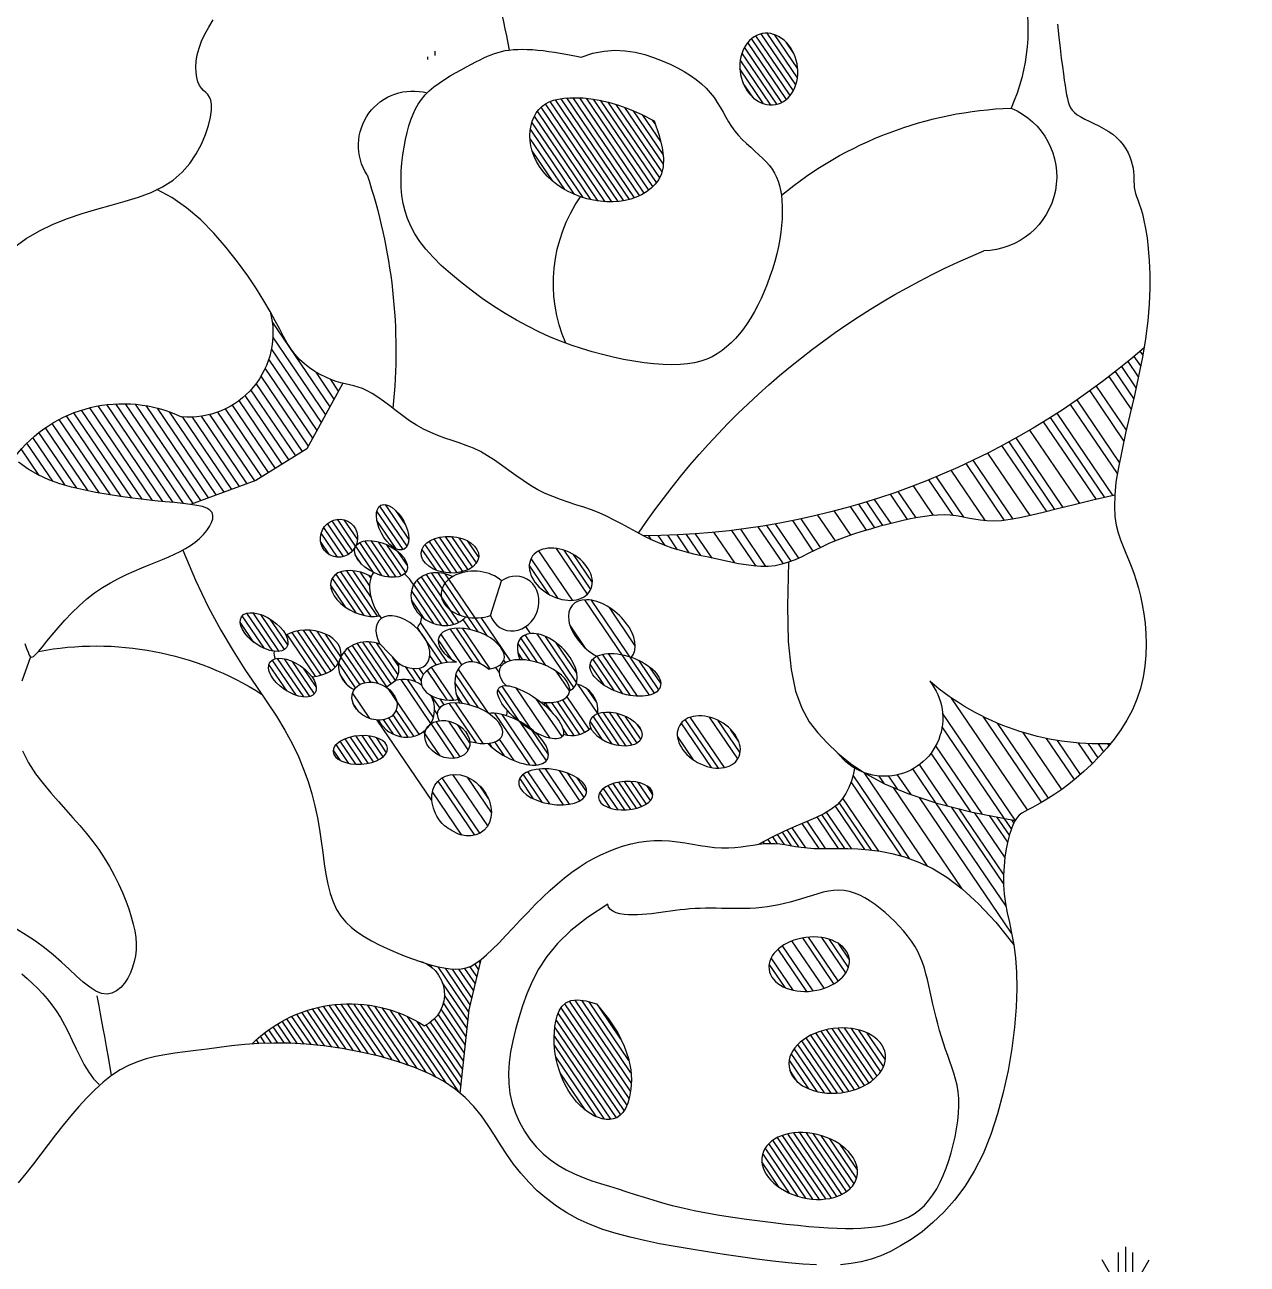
# Model space of a CAD drawing. Extents: x 5873 to 10557, y 9936 to 14099.
# Drawn here: x 9097.2 to 9362.8, y 11782.8 to 12052.1 of the extents above; entities that cross this region are included whole.
import ezdxf

# ---------------------------------------------------------------- set-up
doc = ezdxf.new("R2010")
doc.units = 0
doc.header["$MEASUREMENT"] = 0
for name, color, linetype in [('3', 3, 'CONTINUOUS'), ('4', 4, 'CONTINUOUS'), ('7', 7, 'CONTINUOUS'), ('BH', 3, 'CONTINUOUS'), ('TEXT', 3, 'CONTINUOUS')]:
    doc.layers.add(name, color=color, linetype=linetype)

# ---------------------------------------------------------------- blocks, each defined once
blk = doc.blocks.new('玩具-01')
at = {"layer": 'BH'}
h = blk.add_hatch(dxfattribs=at)
h.set_pattern_fill('ANSI31', color=256, scale=9.24, style=0)
h.set_pattern_definition([(45, (-254.6642, 589.5876), (-0.8167083, 0.8167083), [])])
h.paths.add_polyline_path([(-146.33, 132.52, -0.636539), (-143.72, 145.93), (-144.8, 145.8), (-146.51, 145.67), (-148.07, 145.63), (-149.46, 145.68), (-150.7, 145.84), (-152.37, 146.27), (-153.81, 147.17), (-154.75, 147.96), (-155.7, 148.96), (-155.2, 137.77), (-156.73, 119.57), (-155.48, 120.28), (-152.63, 121.49), (-149.37, 122.48), (-145.78, 123.24), (-141.94, 123.79), (-137.92, 124.15), (-133.82, 124.31), (-129.72, 124.29), (-125.7, 124.1), (-121.86, 123.75), (-118.25, 123.26), (-114.88, 122.64), (-111.72, 121.93), (-110.24, 121.54, 0.352014)])
at = {"layer": '3'}
for points in [[(-140.13, 345.64), (-142.45, 346.94), (-144.76, 347.86), (-147.04, 348.46), (-149.28, 348.78), (-151.47, 348.86), (-153.59, 348.76), (-155.62, 348.5), (-157.56, 348.15), (-159.38, 347.74), (-161.1, 347.27), (-162.71, 346.74), (-164.21, 346.16), (-165.6, 345.52), (-166.89, 344.83), (-168.07, 344.09), (-169.15, 343.28), (-170.13, 342.43), (-171.02, 341.53), (-171.86, 340.61), (-172.66, 339.68), (-173.44, 338.75), (-174.24, 337.84), (-175.06, 336.96), (-175.94, 336.13), (-176.89, 335.35), (-177.89, 334.63), (-178.93, 333.95), (-179.99, 333.31), (-181.03, 332.68), (-182.05, 332.06), (-183.02, 331.44), (-183.92, 330.82), (-184.73, 330.17), (-185.46, 329.49), (-186.12, 328.78), (-186.71, 328.01), (-187.23, 327.2), (-187.7, 326.31), (-188.12, 325.36), (-188.5, 324.32), (-188.84, 323.2), (-189.14, 321.99), (-189.4, 320.71), (-189.62, 319.35), (-189.79, 317.91), (-189.91, 316.42), (-189.97, 314.87), (-189.97, 313.26), (-189.91, 311.61), (-189.8, 309.92), (-189.62, 308.21), (-189.39, 306.5), (-189.11, 304.8), (-188.78, 303.12), (-188.4, 301.49), (-187.98, 299.91), (-187.52, 298.39), (-187.01, 296.95), (-186.46, 295.57), (-185.87, 294.26), (-185.23, 293.03), (-184.54, 291.86), (-183.81, 290.76), (-183.03, 289.73), (-182.2, 288.77), (-181.31, 287.87), (-180.34, 287.05), (-179.27, 286.31), (-178.1, 285.63), (-176.81, 285.03), (-175.38, 284.5), (-173.8, 284.05), (-172.06, 283.67), (-170.17, 283.37), (-168.16, 283.14), (-166.04, 282.98), (-163.83, 282.89), (-161.56, 282.86), (-159.24, 282.91), (-156.89, 283.01), (-154.53, 283.18), (-152.16, 283.43), (-149.76, 283.75), (-147.33, 284.16), (-144.85, 284.66), (-142.33, 285.27), (-139.75, 286), (-137.1, 286.85), (-134.38, 287.83), (-131.63, 288.91), (-128.89, 290.1), (-126.19, 291.37), (-123.58, 292.7), (-121.11, 294.07), (-118.81, 295.47), (-116.72, 296.88), (-114.88, 298.29), (-113.27, 299.7), (-111.89, 301.13), (-110.7, 302.57), (-109.69, 304.05), (-108.85, 305.57), (-108.14, 307.13), (-107.56, 308.76), (-107.09, 310.45), (-106.71, 312.19), (-106.42, 313.95), (-106.21, 315.72), (-106.09, 317.47), (-106.03, 319.18), (-106.03, 320.84), (-106.09, 322.41), (-106.19, 323.88), (-106.36, 325.26), (-106.6, 326.55), (-106.91, 327.78), (-107.3, 328.95), (-107.8, 330.07), (-108.4, 331.16), (-109.11, 332.22), (-109.95, 333.26), (-110.88, 334.28), (-111.88, 335.28), (-112.93, 336.24), (-113.99, 337.16), (-115.04, 338.03), (-116.06, 338.84), (-117.01, 339.6), (-117.89, 340.28), (-118.69, 340.9), (-119.43, 341.46), (-120.13, 341.97), (-120.82, 342.43), (-121.5, 342.85), (-122.2, 343.23), (-122.92, 343.58), (-123.69, 343.9), (-124.52, 344.19), (-125.39, 344.45), (-126.31, 344.69), (-127.29, 344.89), (-128.33, 345.07), (-129.42, 345.22), (-130.57, 345.35), (-131.77, 345.45), (-133.01, 345.52), (-134.27, 345.57), (-135.53, 345.61), (-136.76, 345.63), (-137.95, 345.64), (-139.08, 345.64), (-140.13, 345.64)], [(-271.88, 273.93), (-267.45, 271.99), (-263.59, 270.25), (-260.23, 268.71), (-257.31, 267.36), (-254.78, 266.2), (-252.55, 265.24), (-250.58, 264.47), (-248.8, 263.89), (-247.16, 263.49), (-245.62, 263.25), (-244.17, 263.13), (-242.79, 263.08), (-241.47, 263.08), (-240.17, 263.09), (-238.89, 263.06), (-237.61, 262.97), (-236.31, 262.78), (-234.98, 262.49), (-233.61, 262.12), (-232.21, 261.66), (-230.77, 261.13), (-229.29, 260.53), (-227.76, 259.87), (-226.17, 259.16), (-224.53, 258.4), (-222.85, 257.6), (-221.15, 256.75), (-219.45, 255.87), (-217.77, 254.96), (-216.12, 254.01), (-214.53, 253.03), (-213.01, 252.03), (-211.58, 251.01), (-210.22, 249.99), (-208.9, 248.99), (-207.62, 248.02), (-206.34, 247.13), (-205.04, 246.31), (-203.7, 245.61), (-202.31, 245.03), (-200.84, 244.59), (-199.31, 244.29), (-197.72, 244.09), (-196.09, 243.99), (-194.42, 243.95), (-192.75, 243.96), (-191.07, 244), (-189.4, 244.05), (-187.75, 244.09), (-186.12, 244.13), (-184.49, 244.19), (-182.88, 244.28), (-181.26, 244.4), (-179.64, 244.58), (-178.01, 244.83), (-176.36, 245.15), (-174.69, 245.56), (-173, 246.04), (-171.29, 246.57), (-169.57, 247.12), (-167.83, 247.67), (-166.09, 248.19), (-164.34, 248.67), (-162.59, 249.08), (-160.83, 249.41), (-159.08, 249.68), (-157.33, 249.9), (-155.57, 250.13), (-153.82, 250.38), (-152.07, 250.67), (-150.32, 251.05), (-148.56, 251.54), (-146.81, 252.16), (-145.06, 252.88), (-143.32, 253.66), (-141.58, 254.47), (-139.86, 255.28), (-138.15, 256.05), (-136.46, 256.74), (-134.79, 257.32), (-133.14, 257.75), (-131.51, 258.08), (-129.89, 258.33), (-128.27, 258.54), (-126.66, 258.76), (-125.03, 259.01), (-123.4, 259.34), (-121.75, 259.77), (-120.08, 260.35), (-118.41, 261.03), (-116.75, 261.79), (-115.13, 262.58), (-113.55, 263.37), (-112.05, 264.11), (-110.64, 264.77), (-109.33, 265.3), (-108.14, 265.69), (-107.06, 265.94), (-106.04, 266.1), (-105.07, 266.18), (-104.12, 266.22), (-103.16, 266.25), (-102.15, 266.31), (-101.09, 266.41), (-99.94, 266.59), (-98.72, 266.85), (-97.46, 267.21), (-96.17, 267.65), (-94.88, 268.2), (-93.62, 268.84), (-92.4, 269.6), (-91.25, 270.46), (-90.18, 271.44), (-89.14, 272.56), (-88.08, 273.82), (-86.94, 275.24), (-85.65, 276.84), (-84.17, 278.64), (-82.42, 280.64), (-80.37, 282.87), (-77.95, 285.33), (-75.21, 287.91), (-72.21, 290.51), (-68.99, 293.03), (-65.61, 295.35), (-62.11, 297.35), (-58.57, 298.94), (-55.02, 299.99)], [(-205.04, 246.31), (-206.59, 236.89), (-208.23, 229.39), (-209.97, 223.55), (-211.82, 219.07), (-213.81, 215.69), (-215.94, 213.13), (-218.23, 211.1), (-220.7, 209.34), (-223.39, 207.61), (-226.46, 205.93), (-230.11, 204.37), (-234.54, 202.98), (-239.94, 201.83), (-246.51, 200.99), (-254.44, 200.52), (-263.92, 200.49)], [(-75.32, 224.14), (-79.22, 218.24), (-83, 213.09), (-86.66, 208.6), (-90.15, 204.66), (-93.46, 201.18), (-96.57, 198.06), (-99.45, 195.2), (-102.07, 192.5), (-104.43, 189.88), (-106.53, 187.32), (-108.4, 184.8), (-110.05, 182.31), (-111.52, 179.85), (-112.81, 177.41), (-113.96, 174.98), (-114.99, 172.54), (-115.91, 170.09), (-116.75, 167.67), (-117.55, 165.3), (-118.32, 163), (-119.1, 160.81), (-119.92, 158.77), (-120.79, 156.89), (-121.75, 155.21), (-122.82, 153.76), (-124.01, 152.51), (-125.3, 151.44), (-126.7, 150.53), (-128.21, 149.75), (-129.81, 149.08), (-131.51, 148.49), (-133.31, 147.96), (-135.2, 147.48), (-137.14, 147.03), (-139.11, 146.63), (-141.06, 146.29), (-142.97, 146.01), (-144.8, 145.8), (-146.51, 145.67), (-148.07, 145.63), (-149.46, 145.68), (-150.7, 145.84), (-151.81, 146.13), (-152.84, 146.57), (-153.81, 147.17), (-154.75, 147.96), (-155.7, 148.96), (-156.68, 150.18), (-157.73, 151.63), (-158.84, 153.27), (-160, 155.07), (-161.2, 156.98), (-162.44, 158.95), (-163.7, 160.94), (-164.99, 162.9), (-166.28, 164.8), (-167.57, 166.58), (-168.86, 168.26), (-170.17, 169.83), (-171.49, 171.29), (-172.82, 172.66), (-174.18, 173.94), (-175.56, 175.12), (-176.98, 176.22), (-178.42, 177.24), (-179.9, 178.18), (-181.41, 179.02), (-182.96, 179.77), (-184.53, 180.42), (-186.12, 180.98), (-187.75, 181.42), (-189.4, 181.75), (-191.07, 181.98), (-192.75, 182.11), (-194.43, 182.19), (-196.1, 182.23), (-197.75, 182.26), (-199.36, 182.32), (-200.93, 182.43), (-202.43, 182.61), (-203.88, 182.89), (-205.26, 183.25), (-206.58, 183.65), (-207.85, 184.09), (-209.07, 184.52), (-210.25, 184.93), (-211.4, 185.28), (-212.52, 185.56), (-213.62, 185.74), (-214.71, 185.85), (-215.82, 185.9), (-216.96, 185.93), (-218.16, 185.96), (-219.42, 186.01), (-220.77, 186.12), (-222.24, 186.3), (-223.82, 186.57), (-225.54, 186.92), (-227.4, 187.29), (-229.41, 187.67), (-231.57, 188), (-233.89, 188.25), (-236.37, 188.39), (-239.02, 188.39), (-241.86, 188.19), (-244.9, 187.71), (-248.17, 186.87), (-251.68, 185.56), (-255.47, 183.7), (-259.56, 181.19), (-263.97, 177.95), (-268.72, 173.88)], [(-47.16, 195.16), (-46.31, 189.58)], [(-49.3, 174.76), (-51.09, 172.41), (-53.05, 170.4), (-55.08, 168.61), (-57.09, 166.97), (-59.05, 165.42), (-60.95, 163.95), (-62.8, 162.53), (-64.59, 161.13), (-66.33, 159.73), (-68, 158.3), (-69.6, 156.82), (-71.13, 155.26), (-72.59, 153.64), (-73.96, 151.98), (-75.24, 150.3), (-76.42, 148.63), (-77.5, 146.97), (-78.47, 145.35), (-79.31, 143.79), (-80.03, 142.31), (-80.63, 140.9), (-81.1, 139.54), (-81.45, 138.22), (-81.68, 136.93), (-81.79, 135.65), (-81.78, 134.38), (-81.65, 133.1), (-81.41, 131.81), (-81.05, 130.54), (-80.56, 129.35), (-79.94, 128.28), (-79.2, 127.38), (-78.31, 126.71), (-77.29, 126.31), (-76.12, 126.22), (-74.8, 126.49), (-73.34, 127.06), (-71.74, 127.89), (-70.03, 128.9), (-68.2, 130.03), (-66.26, 131.23), (-64.22, 132.44), (-62.09, 133.59), (-59.89, 134.64), (-57.62, 135.58), (-55.3, 136.41)], [(-180.43, 165.96), (-176.65, 162.3), (-173.65, 158.81), (-171.33, 155.48), (-169.6, 152.31), (-168.35, 149.26), (-167.47, 146.33), (-166.88, 143.49), (-166.45, 140.75), (-166.12, 138.07), (-165.89, 135.47), (-165.76, 132.94), (-165.75, 130.49), (-165.89, 128.12), (-166.19, 125.84), (-166.67, 123.64), (-167.34, 121.53), (-168.22, 119.51), (-169.29, 117.6), (-170.53, 115.81), (-171.93, 114.14), (-173.46, 112.62), (-175.1, 111.26), (-176.84, 110.06), (-178.66, 109.04), (-180.53, 108.21), (-182.44, 107.55), (-184.39, 107.03), (-186.37, 106.62), (-188.36, 106.3), (-190.35, 106.04), (-192.33, 105.82), (-194.3, 105.6), (-196.25, 105.37), (-198.2, 105.14), (-200.17, 104.9), (-202.2, 104.68), (-204.31, 104.48), (-206.54, 104.32), (-208.9, 104.2), (-211.43, 104.13), (-214.13, 104.12), (-216.98, 104.17), (-219.92, 104.27), (-222.9, 104.41), (-225.87, 104.58), (-228.77, 104.78), (-231.55, 104.99), (-234.16, 105.21), (-236.56, 105.43), (-238.77, 105.66), (-240.8, 105.9), (-242.68, 106.17), (-244.44, 106.46), (-246.1, 106.79), (-247.68, 107.15), (-249.21, 107.57), (-250.71, 108.04), (-252.17, 108.57), (-253.58, 109.18), (-254.92, 109.85), (-256.19, 110.62), (-257.38, 111.47), (-258.47, 112.42), (-259.45, 113.47), (-260.31, 114.63), (-261.06, 115.89), (-261.71, 117.25), (-262.27, 118.69), (-262.73, 120.21), (-263.12, 121.8), (-263.43, 123.46), (-263.68, 125.17), (-263.87, 126.92), (-264.01, 128.7), (-264.07, 130.48), (-264.07, 132.26), (-264, 134), (-263.85, 135.69), (-263.61, 137.3), (-263.29, 138.83), (-262.87, 140.25), (-262.38, 141.59), (-261.82, 142.85), (-261.21, 144.05), (-260.55, 145.23), (-259.87, 146.39), (-259.17, 147.56), (-258.46, 148.76), (-257.77, 150), (-257.08, 151.27), (-256.41, 152.58), (-255.76, 153.9), (-255.12, 155.23), (-254.51, 156.56), (-253.91, 157.88), (-253.35, 159.18), (-252.8, 160.46), (-252.28, 161.7), (-251.74, 162.92), (-251.19, 164.11), (-250.61, 165.26), (-249.98, 166.38), (-249.29, 167.47), (-248.53, 168.52), (-247.67, 169.53), (-246.73, 170.51), (-245.72, 171.45), (-244.65, 172.34), (-243.53, 173.2), (-242.37, 174.01), (-241.18, 174.78), (-239.96, 175.5), (-238.74, 176.18), (-237.52, 176.79), (-236.29, 177.34), (-235.07, 177.8), (-233.86, 178.16), (-232.66, 178.42), (-231.48, 178.55), (-230.32, 178.55), (-229.19, 178.4), (-228.08, 178.13), (-226.99, 177.76), (-225.9, 177.29), (-224.83, 176.77), (-223.75, 176.2), (-222.66, 175.6), (-221.56, 175.01), (-220.45, 174.43), (-219.31, 173.87), (-218.16, 173.34), (-217, 172.83), (-215.82, 172.36), (-214.63, 171.93), (-213.43, 171.53), (-212.21, 171.17), (-210.99, 170.86), (-209.76, 170.59), (-208.54, 170.35), (-207.32, 170.13), (-206.1, 169.92), (-204.91, 169.72), (-203.73, 169.52), (-202.57, 169.31), (-201.44, 169.08), (-200.33, 168.83), (-199.25, 168.57), (-198.19, 168.29), (-197.15, 167.99), (-196.12, 167.69), (-195.11, 167.37), (-194.11, 167.05), (-193.11, 166.71), (-192.13, 166.37), (-191.15, 166.04), (-190.18, 165.72), (-189.2, 165.42), (-188.23, 165.14), (-187.26, 164.89), (-186.28, 164.69), (-185.31, 164.53), (-184.35, 164.43), (-183.44, 164.41), (-182.6, 164.48), (-181.85, 164.65), (-181.22, 164.95), (-180.74, 165.38), (-180.43, 165.96)], [(-58.28, 127.11), (-59.64, 126.35), (-60.96, 125.54), (-62.24, 124.69), (-63.5, 123.79), (-64.74, 122.81), (-65.95, 121.76), (-67.14, 120.61), (-68.32, 119.36), (-69.47, 117.99), (-70.62, 116.51), (-71.77, 114.95), (-72.93, 113.36), (-74.11, 111.79), (-75.33, 110.29), (-76.59, 108.9), (-77.9, 107.69), (-79.28, 106.69)]]:
    blk.add_lwpolyline(points, dxfattribs=at)
at = {"layer": '4'}
for points in [[(-158.29, 335.02), (-160, 332.09), (-161.16, 329.57), (-161.85, 327.41), (-162.13, 325.57), (-162.06, 324), (-161.71, 322.67), (-161.13, 321.51), (-160.4, 320.49), (-159.56, 319.57), (-158.64, 318.73), (-157.63, 318), (-156.54, 317.35), (-155.38, 316.81), (-154.15, 316.36), (-152.86, 316.01), (-151.5, 315.77), (-150.09, 315.63), (-148.64, 315.59), (-147.17, 315.65), (-145.7, 315.81), (-144.25, 316.08), (-142.82, 316.44), (-141.44, 316.9), (-140.13, 317.46), (-138.9, 318.12), (-137.75, 318.86), (-136.7, 319.68), (-135.75, 320.57), (-134.91, 321.52), (-134.17, 322.52), (-133.54, 323.55), (-133.04, 324.62), (-132.66, 325.71), (-132.4, 326.8), (-132.26, 327.89), (-132.24, 328.95), (-132.33, 329.99), (-132.53, 330.97), (-132.84, 331.89), (-133.26, 332.73), (-133.78, 333.49), (-134.42, 334.17), (-135.16, 334.76), (-136.02, 335.28), (-137, 335.74), (-138.11, 336.13), (-139.35, 336.47), (-140.72, 336.75), (-142.23, 336.99), (-143.9, 337.15), (-145.75, 337.21), (-147.79, 337.15), (-150.05, 336.92), (-152.54, 336.51), (-155.28, 335.89), (-158.29, 335.02)], [(-102.65, 266.28), (-97.65, 250.8), (-88.05, 241.96), (-75.07, 234.21)], [(-227.47, 205.5), (-227.5, 205.04), (-227.52, 204.26), (-227.49, 203.24), (-227.38, 202.03), (-227.14, 200.69), (-226.74, 199.29), (-226.14, 197.88), (-225.3, 196.53), (-224.2, 195.28), (-222.83, 194.09), (-221.23, 192.9), (-219.41, 191.65), (-217.38, 190.29), (-215.16, 188.75), (-212.78, 186.98), (-210.25, 184.93)], [(-156.73, 119.57), (-155.2, 137.77), (-155.7, 148.96)], [(-182.1, 144.22), (-185.32, 141.54), (-187.85, 138.91), (-189.77, 136.35), (-191.17, 133.89), (-192.11, 131.57), (-192.68, 129.42), (-192.94, 127.47), (-192.97, 125.76), (-192.84, 124.3), (-192.58, 123.09), (-192.19, 122.11), (-191.69, 121.34), (-191.09, 120.76), (-190.42, 120.35), (-189.68, 120.09), (-188.89, 119.96), (-188.06, 119.94), (-187.2, 120.02), (-186.32, 120.21), (-185.43, 120.5), (-184.54, 120.87), (-183.64, 121.34), (-182.76, 121.89), (-181.9, 122.51), (-181.07, 123.21), (-180.27, 123.98), (-179.5, 124.81), (-178.77, 125.69), (-178.08, 126.63), (-177.43, 127.61), (-176.84, 128.63), (-176.29, 129.69), (-175.8, 130.77), (-175.37, 131.88), (-175.01, 133.01), (-174.7, 134.16), (-174.46, 135.32), (-174.29, 136.5), (-174.2, 137.68), (-174.18, 138.88), (-174.25, 140.07), (-174.45, 141.22), (-174.86, 142.26), (-175.54, 143.16), (-176.54, 143.86), (-177.92, 144.3), (-179.76, 144.44), (-182.1, 144.22)], [(-81.59, 109.09), (-80.31, 112.49), (-79.31, 115.11), (-78.53, 117.16), (-77.9, 118.83), (-77.33, 120.31), (-76.75, 121.79), (-76.09, 123.46), (-75.28, 125.52)]]:
    blk.add_lwpolyline(points, dxfattribs=at)
for centre, radius, start, end in [((-175.79, 302.44), 32.92, 325.8409, 23.9708), ((-141.89, 138.61), 7.54, 90.9674, 233.9438), ((-135.12, 104.58), 30.1, 34.2894, 111.8605)]:
    blk.add_arc(centre, radius, start, end, dxfattribs=at)
for centre, major_axis, ratio in [((-180.67, 350.73), (2.88, 7.3), 0.794519), ((-225.88, 161.38), (-8.36, 2.73), 0.666675), ((-235.8, 141.96), (-10.03, 3.28), 0.666675), ((-234.23, 118.35), (-10.54, -0.46), 0.666675)]:
    blk.add_ellipse(centre, major_axis=major_axis, ratio=ratio, dxfattribs=at)
at = {"layer": '7'}
for p, q in [((-143.65, 222.78), (-144.58, 230.62)), ((-125.92, 208.81), (-121.19, 212.16)), ((-124.33, 203.19), (-126.03, 205))]:
    blk.add_line(p, q, dxfattribs=at)
for points in [[(-240.4, 372.13), (-241.21, 369.43), (-241.94, 367.08), (-242.59, 365.05), (-243.18, 363.29), (-243.7, 361.77), (-244.16, 360.46), (-244.57, 359.33), (-244.93, 358.34), (-245.25, 357.46), (-245.56, 356.68), (-245.86, 355.99), (-246.2, 355.38), (-246.59, 354.84), (-247.06, 354.37), (-247.63, 353.96), (-248.32, 353.6), (-249.16, 353.28), (-250.11, 352.98), (-251.15, 352.7), (-252.25, 352.41), (-253.39, 352.1), (-254.53, 351.75), (-255.64, 351.35), (-256.69, 350.88), (-257.67, 350.34), (-258.56, 349.72), (-259.37, 349.04), (-260.09, 348.31), (-260.72, 347.56), (-261.27, 346.78), (-261.74, 346.01), (-262.12, 345.23), (-262.42, 344.48), (-262.66, 343.75), (-262.84, 343.04), (-263, 342.35), (-263.15, 341.69), (-263.3, 341.04), (-263.48, 340.41), (-263.71, 339.81), (-263.99, 339.22), (-264.34, 338.61), (-264.74, 337.94), (-265.21, 337.15), (-265.72, 336.23), (-266.28, 335.11), (-266.9, 333.75), (-267.55, 332.13), (-268.25, 330.19), (-268.96, 327.94), (-269.66, 325.4), (-270.32, 322.58), (-270.92, 319.48), (-271.43, 316.11), (-271.83, 312.49), (-272.08, 308.62), (-272.17, 304.54), (-272.13, 300.31), (-272.01, 296.02), (-271.85, 291.76), (-271.69, 287.61), (-271.57, 283.67), (-271.53, 280.02), (-271.62, 276.76), (-271.88, 273.93), (-272.28, 271.5), (-272.8, 269.43), (-273.43, 267.63), (-274.15, 266.06), (-274.93, 264.65), (-275.76, 263.34), (-276.6, 262.06), (-277.45, 260.78), (-278.29, 259.46), (-279.12, 258.08), (-279.94, 256.64), (-280.73, 255.11), (-281.5, 253.48), (-282.24, 251.74), (-282.94, 249.86), (-283.59, 247.84), (-284.18, 245.69), (-284.67, 243.44), (-285.06, 241.1), (-285.3, 238.7), (-285.39, 236.26), (-285.28, 233.79), (-284.97, 231.33), (-284.44, 228.88), (-283.7, 226.48), (-282.78, 224.12), (-281.72, 221.84), (-280.54, 219.64), (-279.28, 217.53), (-277.95, 215.55), (-276.6, 213.7), (-275.25, 211.99), (-273.91, 210.43), (-272.6, 209.02), (-271.34, 207.74), (-270.15, 206.6), (-269.03, 205.6), (-268.01, 204.72), (-267.1, 203.98), (-266.31, 203.36), (-265.64, 202.82), (-265.08, 202.31), (-264.61, 201.78), (-264.23, 201.19), (-263.92, 200.49), (-263.67, 199.62), (-263.48, 198.56), (-263.33, 197.25), (-263.24, 195.73), (-263.22, 194.03), (-263.28, 192.2), (-263.44, 190.27), (-263.7, 188.29), (-264.09, 186.29), (-264.61, 184.32), (-265.27, 182.39), (-266.05, 180.45), (-266.91, 178.44), (-267.81, 176.27), (-268.72, 173.88), (-269.61, 171.19), (-270.44, 168.14), (-271.17, 164.66), (-271.78, 160.69), (-272.25, 156.33), (-272.54, 151.68), (-272.64, 146.86), (-272.53, 141.97), (-272.19, 137.13), (-271.59, 132.45), (-270.72, 128.04), (-269.56, 123.99), (-268.15, 120.31), (-266.53, 116.98), (-264.75, 113.98), (-262.86, 111.29), (-260.89, 108.91), (-258.9, 106.82), (-256.92, 104.99), (-254.99, 103.42), (-253.09, 102.08), (-251.16, 100.94), (-249.17, 99.99), (-247.08, 99.2), (-244.83, 98.54)], [(-239.73, 97.53), (-236.8, 97.14), (-233.64, 96.81), (-230.29, 96.52), (-226.8, 96.29), (-223.22, 96.1), (-219.59, 95.94), (-215.95, 95.82), (-212.35, 95.73), (-208.83, 95.66), (-205.4, 95.63), (-202.07, 95.66), (-198.83, 95.78), (-195.71, 96.01), (-192.69, 96.36), (-189.79, 96.86), (-187.01, 97.53), (-184.36, 98.39), (-181.84, 99.42), (-179.43, 100.61), (-177.14, 101.94), (-174.98, 103.4), (-172.92, 104.97), (-170.98, 106.64), (-169.14, 108.38), (-167.4, 110.19), (-165.7, 112.02), (-163.98, 113.84), (-162.16, 115.61), (-160.18, 117.3), (-157.97, 118.87), (-155.48, 120.28), (-152.63, 121.49), (-149.37, 122.48), (-145.78, 123.24), (-141.94, 123.79), (-137.92, 124.15), (-133.82, 124.31), (-129.72, 124.29), (-125.7, 124.1), (-121.86, 123.75), (-118.25, 123.26), (-114.88, 122.64), (-111.72, 121.93), (-108.77, 121.15), (-105.99, 120.33), (-103.37, 119.49), (-100.9, 118.66), (-98.56, 117.87), (-96.32, 117.14), (-94.18, 116.43), (-92.14, 115.71), (-90.19, 114.94), (-88.32, 114.08), (-86.53, 113.11), (-84.82, 111.97), (-83.17, 110.64), (-81.59, 109.09), (-80.07, 107.33), (-78.61, 105.4), (-77.21, 103.33), (-75.85, 101.13), (-74.55, 98.85), (-73.3, 96.51), (-72.09, 94.14), (-70.92, 91.77), (-69.75, 89.4), (-68.57, 87.05), (-67.34, 84.71), (-66.02, 82.39)], [(-45.41, 197.72), (-46, 196.77), (-46.47, 196.01), (-46.84, 195.47), (-47.16, 195.16), (-47.47, 195.1), (-47.8, 195.31), (-48.19, 195.81), (-48.67, 196.62), (-49.3, 197.75), (-50.04, 199.14), (-50.92, 200.74), (-51.9, 202.49), (-52.99, 204.33), (-54.18, 206.19), (-55.45, 208.03), (-56.8, 209.78), (-58.23, 211.4), (-59.7, 212.88), (-61.22, 214.23), (-62.75, 215.48), (-64.28, 216.62), (-65.8, 217.68), (-67.28, 218.67), (-68.71, 219.59), (-70.07, 220.46), (-71.37, 221.3), (-72.59, 222.11), (-73.74, 222.91), (-74.82, 223.73), (-75.82, 224.56), (-76.75, 225.42), (-77.61, 226.33), (-78.38, 227.3), (-79.06, 228.3), (-79.62, 229.3), (-80.04, 230.28), (-80.32, 231.2), (-80.41, 232.04), (-80.32, 232.77), (-80.01, 233.36), (-79.47, 233.79), (-78.7, 234.07), (-77.7, 234.22), (-76.49, 234.26), (-75.07, 234.21), (-73.43, 234.09), (-71.6, 233.93), (-69.56, 233.73), (-67.33, 233.53), (-64.94, 233.34), (-62.42, 233.16), (-59.8, 233.02), (-57.12, 232.92), (-54.4, 232.89), (-51.69, 232.92), (-49.01, 233.05), (-46.39, 233.28), (-43.85, 233.67), (-41.37, 234.25), (-38.97, 235.08), (-36.65, 236.21)], [(-26.89, 281.81), (-29.14, 284.22), (-31.65, 286.41), (-34.34, 288.41), (-37.17, 290.22), (-40.08, 291.85), (-43.01, 293.36), (-45.91, 294.79), (-48.73, 296.21), (-51.41, 297.65), (-53.9, 299.17), (-56.14, 300.82), (-58.09, 302.66), (-59.7, 304.72), (-60.99, 306.93), (-61.98, 309.23), (-62.7, 311.53), (-63.18, 313.75), (-63.44, 315.83), (-63.52, 317.68), (-63.44, 319.22), (-63.23, 320.41), (-62.9, 321.28), (-62.49, 321.91), (-62.01, 322.38), (-61.49, 322.75), (-60.94, 323.09), (-60.4, 323.48), (-59.87, 323.99), (-59.39, 324.68), (-58.96, 325.54), (-58.61, 326.56), (-58.34, 327.72), (-58.19, 329.01), (-58.15, 330.41), (-58.26, 331.91), (-58.51, 333.48), (-58.93, 335.12), (-59.47, 336.81), (-60.09, 338.53)]]:
    blk.add_lwpolyline(points, dxfattribs=at)
blk.add_lwpolyline([(-146.22, 174.71, 0.064315), (-142.41, 176.03, 0.064315)], format="xyb", dxfattribs=at)
for centre, radius, start, end in [((-192.37, 361.97), 42.68, 119.6474, 193.0643), ((12.88, 290.08), 147.66, 139.1153, 158.5052), ((-230.63, 336.54), 16.13, 101.8846, 258.1154), ((-252.42, 271.45), 82.95, 39.5973, 77.1399), ((-107.86, 319.88), 11.84, 316.5068, 94.3369), ((-326.65, 180.19), 168.37, 23.1542, 56.5964), ((5.07, 252.78), 119.84, 150.535, 175.1214), ((-141.26, 409.44), 166.45, 218.168, 259.0076), ((-67.71, 270.68), 18.28, 154.1912, 264.0555), ((-62.1, 223.82), 29.64, 26.2728, 104.6591), ((-268.15, 276.06), 56.82, 256.796, 299.6599), ((-231.88, 216.99), 12.66, 130.086, 312.1633), ((-73.35, 134.37), 66.97, 68.379, 111.6046)]:
    blk.add_arc(centre, radius, start, end, dxfattribs=at)
at = {"layer": '7', "extrusion": (0, 0, -1)}
for centre, major_axis, ratio in [((-119.12, 237.59), (3.38, 4.2), 0.510981), ((-132.49, 234.08), (6.21, -0.75), 0.636696), ((-108.13, 233.06), (1.17, -3.99), 0.966232), ((-117.95, 230.35), (5.98, 1.51), 0.542611), ((-174.82, 215.59), (7.93, 1.15), 0.506813), ((-96, 209.96), (5.43, 2.37), 0.52261), ((-175.05, 203.66), (5.82, 0.81), 0.573062), ((-156.13, 203.75), (7.77, 3.83), 0.359689), ((-103.92, 201.4), (5.43, 2.37), 0.52261), ((-122.39, 199.75), (4.96, 1.2), 0.761803), ((-139.47, 194.55), (4.96, 1.2), 0.761803)]:
    blk.add_ellipse(centre, major_axis=major_axis, ratio=ratio, dxfattribs=at)
at = {"layer": '7'}
for centre, major_axis, ratio in [((-156.94, 234.44), (-6.95, -2.27), 0.694434), ((-195.38, 204.7), (-6.95, -2.27), 0.694434), ((-179.84, 189.84), (-5.74, 1.47), 0.52261), ((-163.9, 188.74), (-7.48, 0.13), 0.502314), ((-121.37, 188.76), (-5.74, 1.47), 0.52261)]:
    blk.add_ellipse(centre, major_axis=major_axis, ratio=ratio, dxfattribs=at)
at = {"layer": '7', "extrusion": (0, 0, -1)}
for centre, major_axis, ratio, start_param, end_param in [((-148.14, 226.27), (0.97, -5.96), 0.884331, 5.472906, 10.330524), ((-139.44, 226.6), (7.22, -1.13), 0.694434, 3.818127, 8.363513), ((-168.02, 223.96), (-7.38, -4.34), 0.59593, 0, 5.040506), ((-132.38, 224.23), (6.51, 1.59), 0.82167, 4.671993, 9.197374), ((-122.79, 222.35), (4.97, 6.08), 0.628214, 4.833873, 5.243588), ((-122.79, 222.35), (4.97, 6.08), 0.628214, 0.312966, 1.847624), ((-115.13, 222.16), (6.86, 1.92), 0.60363, 4.666756, 8.789552), ((-157.68, 214.99), (6.61, 4.31), 0.579419, 2.930649, 7.208544), ((-140.88, 214.87), (7.41, 1.06), 0.528228, 2.302345, 7.567439), ((-126.04, 213.49), (5.88, 3.79), 0.610792, 1.926413, 7.354629), ((-122.79, 222.35), (4.97, 6.08), 0.628214, 3.346888, 3.835626), ((-155.68, 210.56), (7.93, 1.15), 0.506813, 1.917807, 7.096098), ((-164.61, 206.03), (-5.67, -1.73), 0.954465, 6.624937, 8.124516), ((-144.88, 205.34), (4.97, 6.08), 0.628214, 5.283754, 7.760575), ((-138.15, 207.21), (6.6, -1.5), 0.611285, 4.559749, 8.022718), ((-119.79, 206.67), (6.56, -0.42), 0.849913, 4.443128, 7.452584), ((-106.15, 207.18), (7.22, -1.13), 0.694434, 8.006231, 11.716481), ((-119.79, 206.67), (6.56, -0.42), 0.849913, 9.047336, 9.741649), ((-164.61, 206.03), (-5.67, -1.73), 0.954465, 9.660159, 9.75495), ((-129.18, 199.47), (6.14, 2.21), 0.947489, 10.912347, 11.832445), ((-106.15, 207.18), (7.22, -1.13), 0.694434, 6.238218, 6.563607), ((-164.61, 206.03), (-5.67, -1.73), 0.954465, 4.894044, 6.010371), ((-153.45, 197.29), (8.18, 2.95), 0.46745, 1.07043, 5.735699), ((-144.88, 205.34), (4.97, 6.08), 0.628214, 10.013182, 10.203236), ((-143.66, 198.93), (7.36, 1.33), 0.502314, 4.306314, 6.811674), ((-129.18, 199.47), (6.14, 2.21), 0.947489, 7.262524, 10.447903), ((-143.66, 198.93), (7.36, 1.33), 0.502314, 8.037215, 10.589499)]:
    blk.add_ellipse(centre, major_axis=major_axis, ratio=ratio, start_param=start_param, end_param=end_param, dxfattribs=at)
at = {"layer": '7'}
blk.add_ellipse((-145.22, 181.1), major_axis=(5.74, 4.54), ratio=0.788102, start_param=4.583668, end_param=10.289959, dxfattribs=at)
at = {"layer": 'BH'}
for p, q in [((-187.13, 350.04), (-178.84, 358.32)), ((-186.81, 351.99), (-180.48, 358.33)), ((-187.08, 348.46), (-177.58, 357.95)), ((-186.79, 347.12), (-176.56, 357.34)), ((-186.3, 345.96), (-175.73, 356.54)), ((-185.65, 344.98), (-175.07, 355.57)), ((-185.37, 355.07), (-183.24, 357.2)), ((-184.83, 344.17), (-174.58, 354.43)), ((-183.82, 343.55), (-174.27, 353.1)), ((-182.58, 343.16), (-174.2, 351.54)), ((-180.98, 343.13), (-174.49, 349.61)), ((-178.39, 344.08), (-175.76, 346.71)), ((-162.08, 324.45), (-149.56, 336.97)), ((-162.05, 326.12), (-151.48, 336.68)), ((-161.82, 323.08), (-147.75, 337.15)), ((-161.34, 321.93), (-146.06, 337.2)), ((-160.71, 320.92), (-144.46, 337.17)), ((-159.98, 320.02), (-142.94, 337.06)), ((-159.16, 319.2), (-141.49, 336.88)), ((-158.27, 318.46), (-140.11, 336.63)), ((-161.6, 328.2), (-153.51, 336.29)), ((-160.56, 330.88), (-155.65, 335.78)), ((-158.64, 334.43), (-157.95, 335.12)), ((-157.3, 317.8), (-138.78, 336.32)), ((-156.25, 317.22), (-137.54, 335.93)), ((-155.12, 316.71), (-136.38, 335.45)), ((-153.91, 316.29), (-135.33, 334.87)), ((-152.6, 315.97), (-134.41, 334.16)), ((-151.2, 315.74), (-133.64, 333.29)), ((-149.68, 315.61), (-133.03, 332.27)), ((-148.05, 315.61), (-132.57, 331.09)), ((-146.28, 315.75), (-132.3, 329.73)), ((-144.34, 316.06), (-132.25, 328.15)), ((-142.07, 316.69), (-132.53, 326.23)), ((-139.14, 317.99), (-133.51, 323.62)), ((-272.16, 305.03), (-271.45, 305.73)), ((-272.15, 302.59), (-270.36, 304.38)), ((-272.13, 300.16), (-269.26, 303.03)), ((-272.06, 297.77), (-268.14, 301.7)), ((-271.99, 295.4), (-267.01, 300.38)), ((-271.9, 293.04), (-265.86, 299.08)), ((-271.72, 288.32), (-263.53, 296.5)), ((-271.64, 285.95), (-262.35, 295.24)), ((-271.57, 278.67), (-258.73, 291.51)), ((-271.54, 281.14), (-259.95, 292.74)), ((-271.55, 273.78), (-256.25, 289.09)), ((-269.85, 273.04), (-254.99, 287.9)), ((-268.14, 272.29), (-253.71, 286.72)), ((-264.76, 270.78), (-251.13, 284.4)), ((-261.39, 269.24), (-248.5, 282.14)), ((-259.72, 268.47), (-247.16, 281.02)), ((-258.04, 267.69), (-245.81, 279.92)), ((-254.68, 266.16), (-243.07, 277.76)), ((-251.22, 264.72), (-240.28, 275.65)), ((-100.86, 260.72), (-85.02, 276.56)), ((-249.4, 264.08), (-238.87, 274.61)), ((-245.35, 263.23), (-236, 272.58)), ((-100.26, 258.87), (-85.8, 273.33)), ((-240.6, 263.08), (-233.08, 270.61)), ((-238.22, 263.01), (-231.6, 269.64)), ((-99.66, 257.02), (-85.99, 270.69)), ((-234.08, 262.25), (-228.59, 267.74)), ((-101.45, 262.57), (-96.48, 267.54)), ((-99.06, 255.17), (-85.85, 268.38)), ((-230.44, 261), (-225.53, 265.9)), ((-228.7, 260.28), (-223.98, 265)), ((-102.65, 266.27), (-102.65, 266.28)), ((-102.05, 264.42), (-99.88, 266.6)), ((-98.46, 253.32), (-85.46, 266.31)), ((-97.86, 251.47), (-84.89, 264.43)), ((-225.32, 258.76), (-220.84, 263.25)), ((-223.65, 257.98), (-219.24, 262.39)), ((-222.01, 257.18), (-217.64, 261.55)), ((-96.83, 250.05), (-84.16, 262.71)), ((-220.38, 256.35), (-216.01, 260.72)), ((-217.2, 254.63), (-212.72, 259.11)), ((-95.55, 248.87), (-83.3, 261.13)), ((-94.28, 247.7), (-82.31, 259.67)), ((-214.15, 252.78), (-209.37, 257.56)), ((-211.26, 250.77), (-205.96, 256.08)), ((-93, 246.52), (-81.19, 258.33)), ((-91.73, 245.35), (-79.96, 257.11)), ((-90.45, 244.17), (-78.62, 256.01)), ((-209.86, 249.72), (-204.22, 255.36)), ((-207.05, 247.63), (-200.71, 253.97)), ((-205.58, 246.65), (-198.93, 253.3)), ((-89.18, 243), (-77.15, 255.02)), ((-87.87, 241.85), (-75.56, 254.17)), ((-86.34, 240.94), (-73.82, 253.45)), ((-80.2, 237.27), (-64.08, 253.4)), ((-78.67, 236.36), (-61.57, 253.46)), ((-77.13, 235.44), (-59.25, 253.32)), ((-204.01, 245.77), (-197.13, 252.65)), ((-200.38, 244.5), (-193.49, 251.4)), ((-198.27, 244.16), (-191.64, 250.8)), ((-84.81, 240.02), (-71.93, 252.89)), ((-83.27, 239.1), (-69.85, 252.52)), ((-81.74, 238.19), (-66.85, 253.08)), ((-75.6, 234.52), (-57.09, 253.03)), ((-73.57, 234.1), (-55.06, 252.61)), ((-71.32, 233.9), (-53.15, 252.08)), ((-69.08, 233.69), (-51.34, 251.44)), ((-66.83, 233.49), (-49.62, 250.7)), ((-193.58, 243.95), (-187.88, 249.65)), ((-188.56, 244.07), (-184.05, 248.58)), ((-186.05, 244.14), (-182.1, 248.08)), ((-64.56, 233.31), (-47.99, 249.89)), ((-62.27, 233.15), (-46.44, 248.98)), ((-59.95, 233.03), (-44.97, 248.01)), ((-183.49, 244.24), (-180.14, 247.59)), ((-180.83, 244.45), (-178.15, 247.13)), ((-178, 244.83), (-176.14, 246.69)), ((-174.86, 245.52), (-174.12, 246.26)), ((-57.59, 232.94), (-43.57, 246.95)), ((-55.18, 232.9), (-42.25, 245.83)), ((-52.71, 232.91), (-40.99, 244.63)), ((-50.18, 233), (-39.81, 243.36)), ((-163.96, 232.4), (-156.67, 239.69)), ((-163.45, 231.27), (-154.96, 239.76)), ((-123.05, 235.74), (-116.66, 242.13)), ((-123, 234.15), (-115.55, 241.6)), ((-122.27, 233.25), (-115.12, 240.4)), ((-121.75, 238.67), (-119.11, 241.31)), ((-47.54, 233.18), (-38.71, 242.02)), ((-44.74, 233.53), (-37.67, 240.6)), ((-164.01, 233.98), (-158.83, 239.16)), ((-160.47, 229.35), (-151.3, 238.52)), ((-138.7, 234.78), (-135.78, 237.71)), ((-138.47, 233.39), (-133.77, 238.08)), ((-137.82, 232.4), (-132.17, 238.05)), ((-136.97, 231.62), (-130.78, 237.8)), ((-135.95, 231), (-129.55, 237.4)), ((-120.74, 233.14), (-115.5, 238.39)), ((-112.14, 233.58), (-108.52, 237.2)), ((-112.02, 232.06), (-107.05, 237.04)), ((-41.63, 234.19), (-36.71, 239.11)), ((-157.38, 229.18), (-149.96, 236.59)), ((-155.27, 229.65), (-149.86, 235.06)), ((-134.79, 230.53), (-128.47, 236.85)), ((-133.49, 230.2), (-127.53, 236.15)), ((-132, 230.05), (-126.78, 235.27)), ((-111.54, 230.91), (-105.95, 236.5)), ((-110.81, 230.01), (-105.09, 235.73)), ((-109.84, 229.34), (-104.47, 234.72)), ((-130.23, 230.19), (-126.3, 234.12)), ((-127.23, 231.55), (-127.06, 231.73)), ((-123.85, 230.04), (-121.25, 232.63)), ((-123.79, 228.47), (-118.62, 233.63)), ((-123.01, 227.61), (-116.7, 233.91)), ((-121.91, 227.08), (-115.12, 233.87)), ((-120.54, 226.81), (-113.79, 233.56)), ((-118.91, 226.81), (-112.73, 232.99)), ((-116.93, 227.16), (-112.03, 232.06)), ((-108.6, 228.95), (-104.12, 233.43)), ((-181.82, 212.9), (-164.58, 230.14)), ((-180.82, 212.26), (-163.12, 229.97)), ((-175.74, 222.24), (-168.69, 229.3)), ((-133.26, 228.79), (-132.26, 229.79)), ((-132.62, 227.8), (-130.69, 229.73)), ((-132.22, 226.56), (-129.37, 229.41)), ((-114, 228.45), (-112.27, 230.18)), ((-106.79, 229.13), (-104.34, 231.57)), ((-140.43, 221.62), (-133.26, 228.79)), ((-138.95, 221.47), (-132.62, 227.8)), ((-137.22, 221.57), (-132.22, 226.56)), ((-136.15, 219.37), (-127.31, 228.21)), ((-134.97, 218.91), (-126.55, 227.33)), ((-133.58, 218.67), (-126, 226.25)), ((-132.43, 224.72), (-128.26, 228.9)), ((-119.56, 217.99), (-111.11, 226.44)), ((-117.33, 221.85), (-112.5, 226.69)), ((-116.61, 224.21), (-114.13, 226.69)), ((-116.56, 225.89), (-116.11, 226.35)), ((-266.15, 203.23), (-245.39, 223.99)), ((-165.25, 219.67), (-160.94, 223.98)), ((-134.89, 222.26), (-132.43, 224.72)), ((-131.9, 218.72), (-125.74, 224.88)), ((-118.24, 217.68), (-109.93, 225.98)), ((-116.69, 217.59), (-108.99, 225.29)), ((-114.85, 217.8), (-108.34, 224.31)), ((-268.85, 205.44), (-252.99, 221.29)), ((-152.91, 220.57), (-151.63, 221.86)), ((-149.76, 213.93), (-141.74, 221.94)), ((-143.83, 218.22), (-140.43, 221.62)), ((-141.67, 218.75), (-138.95, 221.47)), ((-137.15, 220), (-134.89, 222.26)), ((-129.58, 219.4), (-126.11, 222.87)), ((-112.47, 218.55), (-108.23, 222.79)), ((-280.91, 220.32), (-280.62, 220.62)), ((-280.02, 218.77), (-278.58, 220.2)), ((-279.09, 217.25), (-276.49, 219.85)), ((-278.11, 215.78), (-274.32, 219.57)), ((-276.02, 212.97), (-269.73, 219.26)), ((-274.92, 211.61), (-267.29, 219.24)), ((-272.61, 209.02), (-262.07, 219.56)), ((-270.14, 206.59), (-256.24, 220.5)), ((-263.94, 200.55), (-244.07, 220.41)), ((-182.71, 215.28), (-179.66, 218.32)), ((-182.55, 213.8), (-177.08, 219.28)), ((-178.28, 211.54), (-170.36, 219.46)), ((-176.77, 211.42), (-169.13, 219.06)), ((-175.08, 211.47), (-168.07, 218.48)), ((-164.73, 212.02), (-156.21, 220.55)), ((-164.41, 213.97), (-158.76, 219.63)), ((-164.34, 210.78), (-154.36, 220.76)), ((-157.51, 214.34), (-151.8, 220.06)), ((-155.56, 214.66), (-151.01, 219.21)), ((-145.77, 211.38), (-138.28, 218.87)), ((-143.51, 212.01), (-136.88, 218.64)), ((-141.74, 212.15), (-135.65, 218.24)), ((-139.86, 218.92), (-137.98, 220.81)), ((-136.35, 211), (-128.96, 218.39)), ((-261.54, 200.49), (-244.53, 217.5)), ((-173.15, 211.77), (-167.25, 217.67)), ((-170.79, 212.5), (-166.87, 216.42)), ((-153.85, 214.74), (-150.62, 217.96)), ((-152.32, 214.63), (-150.94, 216.02)), ((-139.55, 211.07), (-133.8, 216.82)), ((-137.18, 211.8), (-133.45, 215.53)), ((-130.9, 214.82), (-129.36, 216.36)), ((-129.36, 216.36), (-128.53, 217.19)), ((-256.62, 200.51), (-243.95, 213.18)), ((-163.62, 209.86), (-159.92, 213.56)), ((-148.74, 213.31), (-148.28, 213.78)), ((-135.17, 210.55), (-130.9, 214.82)), ((-101.58, 208.21), (-96.8, 212.98)), ((-101.08, 207.07), (-94.57, 213.57)), ((-100.04, 206.47), (-92.89, 213.63)), ((-98.62, 206.26), (-91.58, 213.3)), ((-254.15, 200.54), (-243.25, 211.43)), ((-170.51, 206.24), (-165.07, 211.68)), ((-169.84, 208.55), (-167.44, 210.95)), ((-147.99, 212.43), (-147.75, 212.66)), ((-147.76, 211.03), (-146.88, 211.91)), ((-147.18, 201.8), (-138.93, 210.05)), ((-134.1, 209.98), (-132.33, 211.75)), ((-126.34, 206.31), (-120.41, 212.25)), ((-126.02, 205), (-118.84, 212.18)), ((-125.23, 204.15), (-117.51, 211.87)), ((-124.44, 203.31), (-116.37, 211.38)), ((-122.43, 203.68), (-115.38, 210.74)), ((-113.39, 207.83), (-109.15, 212.06)), ((-113.17, 206.42), (-107.27, 212.31)), ((-112.6, 205.35), (-105.71, 212.24)), ((-111.85, 204.47), (-104.34, 211.97)), ((-110.95, 203.73), (-103.11, 211.57)), ((-109.93, 203.12), (-102.01, 211.04)), ((-108.79, 202.63), (-101.03, 210.38)), ((-96.79, 206.46), (-90.69, 212.56)), ((-94.26, 207.35), (-90.49, 211.12)), ((-248.94, 200.85), (-241.28, 208.51)), ((-202.5, 203.65), (-196.5, 209.66)), ((-202.27, 202.26), (-194.52, 210)), ((-201.69, 206.1), (-199.52, 208.27)), ((-199.74, 199.88), (-190.4, 209.22)), ((-198.48, 199.51), (-189.45, 208.53)), ((-196.99, 199.37), (-188.73, 207.63)), ((-169.35, 202.51), (-163.29, 208.56)), ((-168.54, 201.68), (-162.5, 207.72)), ((-161.4, 199.02), (-152.04, 208.38)), ((-156.95, 200.2), (-148.98, 208.17)), ((-144.82, 202.53), (-138.63, 208.72)), ((-139.24, 203.21), (-133.15, 209.3)), ((-137.85, 202.97), (-132.35, 208.47)), ((-131.73, 207.45), (-130.57, 208.61)), ((-131.49, 206.06), (-129.26, 208.3)), ((-130.38, 205.54), (-127.55, 208.37)), ((-126.18, 208.11), (-124.41, 209.87)), ((-120.83, 203.65), (-114.54, 209.94)), ((-119.56, 203.29), (-113.87, 208.98)), ((-118.54, 202.68), (-113.41, 207.8)), ((-246.32, 201.01), (-240.03, 207.3)), ((-240.7, 201.73), (-237.01, 205.42)), ((-237.67, 202.31), (-235.2, 204.78)), ((-180.79, 202.49), (-176.47, 206.82)), ((-180.43, 204.49), (-179.39, 205.53)), ((-180.14, 201.52), (-174.57, 207.08)), ((-179.15, 200.87), (-173, 207.02)), ((-177.94, 200.45), (-171.65, 206.73)), ((-176.51, 200.24), (-170.53, 206.22)), ((-174.83, 200.29), (-169.66, 205.46)), ((-167.56, 201.03), (-161.46, 207.13)), ((-166.39, 200.56), (-160.24, 206.71)), ((-163.85, 199.84), (-156.81, 206.87)), ((-160.63, 204.68), (-158.86, 206.46)), ((-154.18, 201.34), (-148.25, 207.26)), ((-142.91, 202.81), (-138.74, 206.98)), ((-135.63, 198.65), (-128.61, 205.68)), ((-135.34, 197.31), (-127.2, 205.45)), ((-117.78, 201.8), (-113.22, 206.36)), ((-109.28, 198.87), (-103.29, 204.86)), ((-108.42, 198.1), (-101.42, 205.09)), ((-107.14, 197.74), (-99.97, 204.91)), ((-255.46, 183.71), (-236.63, 202.53)), ((-247.13, 187.14), (-229.75, 204.52)), ((-242.99, 188.01), (-227.5, 203.5)), ((-241.12, 188.24), (-227.37, 201.99)), ((-234.56, 202.97), (-233.13, 204.4)), ((-230.99, 204.09), (-230.69, 204.39)), ((-192.85, 200.24), (-188.44, 204.65)), ((-172.72, 200.77), (-169.21, 204.27)), ((-159.53, 192.73), (-150.15, 202.11)), ((-158.13, 192.49), (-148.55, 202.07)), ((-147.32, 195.13), (-139.77, 202.68)), ((-145.82, 195), (-138.48, 202.33)), ((-141.24, 202.84), (-139.59, 204.49)), ((-137.4, 201.78), (-136.27, 202.91)), ((-136.58, 200.97), (-134.32, 203.23)), ((-133.25, 194.5), (-124.76, 202.99)), ((-115.8, 202.15), (-113.94, 204.01)), ((-109.38, 200.4), (-105.91, 203.88)), ((-105.49, 197.76), (-98.9, 204.35)), ((-103.31, 198.3), (-98.35, 203.26)), ((-267.81, 176.25), (-242.57, 201.49)), ((-265.5, 181.84), (-246.32, 201.01)), ((-264.04, 186.56), (-249.8, 200.79)), ((-263.75, 199.91), (-263.18, 200.49)), ((-263.67, 188.56), (-251.54, 200.69)), ((-263.48, 198.55), (-261.54, 200.49)), ((-263.32, 197.08), (-259.9, 200.5)), ((-263.28, 192.22), (-254.98, 200.52)), ((-263.24, 195.52), (-258.26, 200.51)), ((-164.97, 200.35), (-163.63, 201.69)), ((-161.71, 195.44), (-157.25, 199.9)), ((-161.49, 194.03), (-154.37, 201.15)), ((-136.29, 199.62), (-135.56, 200.36)), ((-122.09, 195.86), (-117.36, 200.59)), ((-236.09, 188.38), (-226.27, 198.19)), ((-234.54, 188.29), (-225.68, 197.15)), ((-154.59, 192.76), (-150.63, 196.72)), ((-144.43, 194.75), (-141.06, 198.12)), ((-144.38, 193.17), (-139.04, 198.51)), ((-142.93, 191.35), (-136.34, 197.94)), ((-141.82, 190.84), (-135.39, 197.26)), ((-132.23, 193.88), (-127.38, 198.73)), ((-131.03, 193.45), (-126.91, 197.57)), ((-129.6, 193.25), (-126.11, 196.74)), ((-119.51, 196.81), (-117.87, 198.44)), ((-233.04, 188.16), (-225, 196.19)), ((-230.15, 187.78), (-223.37, 194.56)), ((-152.35, 193.37), (-149.76, 195.96)), ((-149.4, 194.68), (-148.64, 195.45)), ((-138.68, 180.9), (-123.75, 195.83)), ((-138.64, 190.75), (-134.11, 195.27)), ((-127.77, 193.45), (-125.06, 196.16)), ((-228.75, 187.54), (-222.48, 193.82)), ((-227.37, 187.29), (-221.54, 193.13)), ((-224.66, 186.74), (-219.61, 191.79)), ((-185.62, 191.13), (-183.91, 192.84)), ((-185.32, 189.8), (-181.94, 193.18)), ((-184.59, 188.89), (-180.39, 193.1)), ((-183.68, 188.17), (-179.02, 192.83)), ((-182.64, 187.58), (-177.79, 192.43)), ((-181.48, 187.1), (-176.67, 191.92)), ((-180.21, 186.75), (-175.67, 191.28)), ((-171.37, 189.05), (-168.76, 191.66)), ((-171.05, 187.73), (-166.48, 192.3)), ((-170.29, 186.87), (-164.66, 192.49)), ((-168.17, 185.71), (-161.6, 192.28)), ((-166.91, 185.34), (-160.27, 191.98)), ((-127.08, 189.24), (-124.28, 192.03)), ((-126.48, 188.2), (-122.6, 192.08)), ((-125.65, 187.4), (-121.16, 191.89)), ((-124.66, 186.75), (-119.87, 191.55)), ((-223.28, 186.48), (-218.63, 191.13)), ((-220.41, 186.09), (-216.69, 189.81)), ((-218.87, 185.99), (-215.72, 189.14)), ((-178.79, 186.53), (-174.82, 190.5)), ((-177.14, 186.55), (-174.19, 189.5)), ((-164, 184.98), (-158.01, 190.98)), ((-162.31, 185.05), (-157.12, 190.23)), ((-160.33, 185.39), (-156.51, 189.21)), ((-123.56, 186.22), (-118.7, 191.08)), ((-122.34, 185.81), (-117.64, 190.51)), ((-120.99, 185.53), (-116.72, 189.8)), ((-119.46, 185.42), (-115.97, 188.91)), ((-217.29, 185.94), (-214.77, 188.46)), ((-215.7, 185.9), (-213.83, 187.76)), ((-214.17, 185.8), (-212.89, 187.07)), ((-212.73, 185.6), (-211.99, 186.34)), ((-151.87, 180.78), (-145.34, 187.31)), ((-151.64, 177.75), (-142.08, 187.3)), ((-150.68, 183.61), (-148.28, 186)), ((-150.26, 175.85), (-139.96, 186.16)), ((-117.57, 185.67), (-115.58, 187.67)), ((-211.41, 185.29), (-211.09, 185.61)), ((-149.26, 175.22), (-139.21, 185.27)), ((-146.52, 174.69), (-138.46, 182.76)), ((-234.39, 162.3), (-229.18, 167.51)), ((-234.05, 161.02), (-227.48, 167.58)), ((-232.78, 159.02), (-224.66, 167.14)), ((-234.24, 164.09), (-231.38, 166.95)), ((-231.96, 158.2), (-223.43, 166.73)), ((-230.05, 156.85), (-221.25, 165.65)), ((-227.79, 155.84), (-219.42, 164.21)), ((-226.51, 155.49), (-218.65, 163.35)), ((-223.54, 155.18), (-217.52, 161.21)), ((-221.69, 155.41), (-217.33, 159.77)), ((-246.04, 144.12), (-241.1, 149.06)), ((-245.93, 142.59), (-239.16, 149.37)), ((-245.53, 141.36), (-237.51, 149.38)), ((-244.96, 140.3), (-236.04, 149.22)), ((-244.27, 139.35), (-234.68, 148.95)), ((-243.49, 138.51), (-233.42, 148.58)), ((-242.62, 137.74), (-232.24, 148.12)), ((-244.6, 147.19), (-244.58, 147.21)), ((-241.68, 137.05), (-231.14, 147.59)), ((-240.66, 136.43), (-230.11, 146.99)), ((-239.57, 135.89), (-229.15, 146.31)), ((-238.41, 135.42), (-228.27, 145.56)), ((-237.17, 135.03), (-227.46, 144.73)), ((-235.83, 134.73), (-226.75, 143.81)), ((-234.38, 134.55), (-226.16, 142.77)), ((-192.95, 126.98), (-176.26, 143.66)), ((-192.94, 125.35), (-175.36, 142.93)), ((-192.76, 128.8), (-177.42, 144.14)), ((-192.29, 130.9), (-178.82, 144.37)), ((-191.33, 133.49), (-180.45, 144.37)), ((-188.75, 137.71), (-182.91, 143.54)), ((-232.77, 134.52), (-225.72, 141.58)), ((-230.91, 134.75), (-225.53, 140.13)), ((-192.76, 123.9), (-174.73, 141.93)), ((-192.39, 122.63), (-174.35, 140.67)), ((-228.32, 135.7), (-226.07, 137.95)), ((-191.83, 121.56), (-174.2, 139.2)), ((-191.03, 120.73), (-174.21, 137.55)), ((-189.94, 120.18), (-174.4, 135.72)), ((-188.54, 119.95), (-174.83, 133.66)), ((-186.73, 120.12), (-175.63, 131.23)), ((-184.15, 121.08), (-177.18, 128.04)), ((-244.75, 117.65), (-237.41, 124.98)), ((-244.57, 119.45), (-239.87, 124.16)), ((-244.43, 116.33), (-235.45, 125.31)), ((-243.86, 115.26), (-233.73, 125.39)), ((-243.13, 114.37), (-232.19, 125.31)), ((-242.26, 113.6), (-230.78, 125.09)), ((-241.28, 112.95), (-229.48, 124.75)), ((-240.19, 112.4), (-228.28, 124.31)), ((-239, 111.96), (-227.19, 123.77)), ((-237.7, 111.62), (-226.21, 123.12)), ((-236.29, 111.4), (-225.34, 122.35)), ((-234.75, 111.31), (-224.6, 121.46)), ((-233.04, 111.39), (-224.03, 120.4)), ((-231.08, 111.71), (-223.71, 119.09)), ((-228.64, 112.52), (-223.87, 117.29))]:
    blk.add_line(p, q, dxfattribs=at)

msp = doc.modelspace()

# ---------------------------------------------------------------- hatches: boundary and pattern name
at = {"layer": 'BH'}
h = msp.add_hatch(dxfattribs=at)
h.set_pattern_fill('SWAMP,_O', color=256, scale=100)
h.set_pattern_definition([(0, (-13919.92, 10827.675), (50, 86.60254), [12.5, -87.5]), (90, (-13913.673, 10827.675), (-50, 86.60254), [6.25, -166.95508]), (90, (-13912.11, 10827.675), (-50, 86.60254), [5, -168.20508]), (90, (-13915.236, 10827.675), (-50, 86.60254), [5, -168.20508]), (60, (-13910.55, 10827.675), (-50, 86.60254), [4, -96]), (120, (-13916.8, 10827.675), (-100, 4e-08), [4, -96])])
h.paths.add_polyline_path([(9458.61, 13364.83), (6458.61, 13364.83), (6458.61, 12382.33, -0.311888), (6485.91, 12412.87), (6485.91, 12419.83), (6507.61, 12419.83, -0.414214), (6480.11, 12447.33, -1), (6535.11, 12447.33, -0.414214), (6507.61, 12419.83), (6529.91, 12419.83), (6529.91, 12412.87, -0.326381), (6556.61, 12382.33), (6556.61, 12374.83), (6909.61, 12374.83), (6909.61, 12382.33, -0.311888), (6936.91, 12412.87), (6936.91, 12419.83), (6958.61, 12419.83, -0.414214), (6931.11, 12447.33, -1), (6986.11, 12447.33, -0.414214), (6958.61, 12419.83), (6980.91, 12419.83), (6980.91, 12412.87, -0.326381), (7007.61, 12382.33), (7007.61, 12374.83), (7909.61, 12374.83), (7909.61, 12382.33, -0.326381), (7936.31, 12412.87), (7936.31, 12419.83), (7958.61, 12419.83, -0.414214), (7931.11, 12447.33, -1), (7986.11, 12447.33, -0.414214), (7958.61, 12419.83), (7980.3, 12419.83), (7980.3, 12412.87, -0.311888), (8007.61, 12382.33), (8007.61, 12374.83), (8360.61, 12374.83), (8360.61, 12382.33, -0.326381), (8387.31, 12412.87), (8387.31, 12419.83), (8409.61, 12419.83, -0.414214), (8382.11, 12447.33, -1), (8437.11, 12447.33, -0.414214), (8409.61, 12419.83), (8431.3, 12419.83), (8431.3, 12412.87, -0.311888), (8458.61, 12382.33), (8458.61, 12374.83), (8458.61, 11924.83, -1), (8458.61, 11906.83), (8458.61, 11724.83), (8871.5, 11724.83), (8819.16, 11731.53), (8791.58, 11747.74), (8781.84, 11763.94), (8781.84, 11785.01), (8791.58, 11802.84), (8811.05, 11820.66), (8819.16, 11841.73), (8811.05, 11853.07), (8801.31, 11869.28), (8804.56, 11895.21), (8825.65, 11930.86), (8833.77, 11945.44), (8835.39, 11968.13), (8843.5, 12000.54), (8854.86, 12016.75), (8877.58, 12031.33), (8884.07, 12042.68), (8897.05, 12052.4), (8908.4, 12065.37), (8897.05, 12079.95), (8879.2, 12113.98), (8874.33, 12154.5), (8875.95, 12182.05), (8884.07, 12206.35), (8911.65, 12216.08), (8929.5, 12212.84), (8953.84, 12204.73), (8970.06, 12188.53), (8978.59, 12168.17), (8989.53, 12186.91), (9002.51, 12201.49), (9028.47, 12211.22), (9038.21, 12217.7), (9062.55, 12206.35), (9075.53, 12190.15), (9080.4, 12148.01), (9072.28, 12105.88), (9056.06, 12075.09), (9039.83, 12057.26), (9031.72, 12041.06), (9036.59, 12019.99), (9051.19, 12003.78), (9077.15, 11974.61), (9077.15, 11948.69), (9075.53, 11914.65), (9082.02, 11901.69), (9093.38, 11882.24), (9099.87, 11870.9), (9109.6, 11882.24), (9125.83, 11887.1), (9125.83, 11893.59), (9104.73, 11898.45), (9091.75, 11901.69), (9083.64, 11917.9), (9082.02, 11935.72), (9085.26, 11947.07), (9096.62, 11956.79), (9114.47, 11964.89), (9132.32, 11969.75), (9132.32, 11976.24), (9130.7, 11982.72), (9129.07, 11990.82), (9133.94, 12000.54), (9138.81, 12007.03), (9138.81, 12015.13), (9143.68, 12024.85), (9151.79, 12029.71), (9153.41, 12039.44), (9164.77, 12047.54), (9184.24, 12044.3), (9208.58, 12057.26), (9215.07, 12073.47), (9215.07, 12091.3), (9202.09, 12128.57), (9193.98, 12152.88), (9202.09, 12173.94), (9226.43, 12206.35), (9242.65, 12216.08), (9266.99, 12217.7), (9289.71, 12186.91), (9304.31, 12167.46), (9312.42, 12167.46), (9333.52, 12175.56), (9359.48, 12173.94), (9375.7, 12160.98), (9380.57, 12131.81), (9374.08, 12099.4), (9351.36, 12066.99), (9333.52, 12050.78), (9322.16, 12031.33), (9325.4, 12005.41), (9328.65, 11985.96), (9343.25, 11963.27), (9344.87, 11926), (9336.76, 11901.69), (9344.87, 11874.14), (9340.01, 11848.21), (9328.65, 11840.11), (9315.67, 11823.9), (9318.91, 11783.39), (9309.18, 11747.74), (9284.84, 11731.53), (9257.26, 11731.53), (9232.92, 11733.15), (9211.82, 11741.25), (9200.47, 11754.22), (9185.86, 11765.56), (9163.15, 11776.91), (9142.05, 11780.15), (9124.21, 11773.67), (9103.11, 11754.22), (9082.02, 11731.53), (9064.17, 11733.15), (9039.83, 11729.91), (9022.53, 11724.83), (9458.61, 11724.83)])

# ---------------------------------------------------------------- block references
at = {"layer": 'TEXT', "xscale": -1, "rotation": 349.1509207630367}
msp.add_blockref('玩具-01', (9015.42, 11732.05), dxfattribs=at)

doc.saveas('drawing.dxf')
